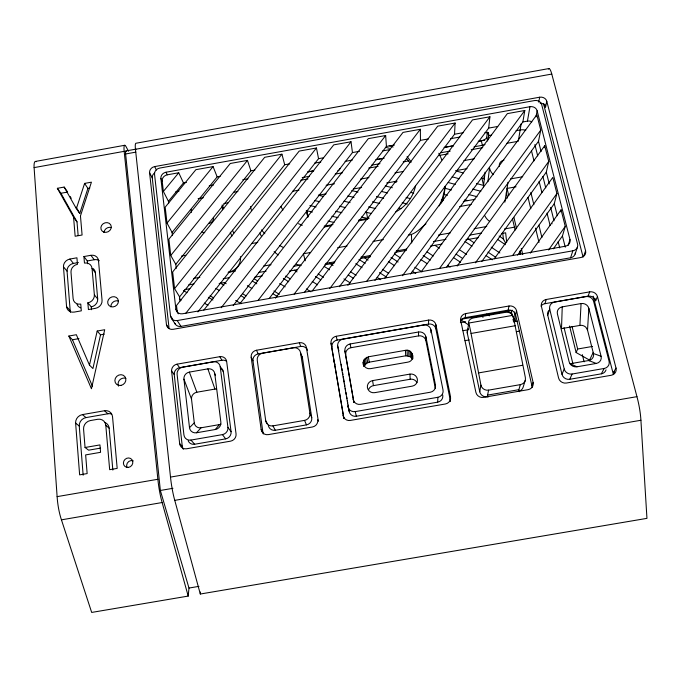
<?xml version="1.0" encoding="UTF-8"?>
<svg xmlns="http://www.w3.org/2000/svg" width="681" height="681" viewBox="0 0 681 681"><rect width="100%" height="100%" fill="white"/><g stroke="black" fill="none" stroke-linecap="round" stroke-linejoin="round"><path stroke-width="1.02" d="M425.906 336.831L435.448 384.995L435.346 388.383L425.906 340.67L425.906 336.831A6.35 6.027 1.1 0 0 418.509 332.005L350.119 343.973A6.316 6.027 -11.4 0 0 344.926 350.987L353.907 402.514L344.926 350.987M450.337 401.603A6.401 6.172 11.7 0 0 450.235 399.985L435.84 328.778A6.231 5.891 2.2 0 0 428.562 324.062L428.596 320.096L336.21 336.278A6.257 5.95 -13.7 0 0 331.034 343.215L343.871 418.406L331.034 343.215M430.92 332.745L430.971 329.825A6.342 6.001 1.5 0 0 423.573 325.033L342.918 339.155A6.299 6.001 -12.6 0 0 337.716 346.144L349.089 411.239A6.325 6.155 -13.1 0 0 356.35 416.244L437.687 402.156A6.376 6.146 9.4 0 0 442.744 395.006M435.84 328.778L435.951 324.846A6.299 5.95 2 0 0 428.596 320.096M562.242 306.859L561.51 328.625L579.914 325.416A6.367 5.848 18.1 0 1 585.966 327.382L587.524 330.132L593.449 353.533A6.435 5.933 20.6 0 1 588.733 360.513L570.099 363.748L577.02 366.787L596.241 363.45A6.648 6.112 21.2 0 0 601.085 356.248L588.844 308.348A6.504 5.95 16.3 0 0 581.063 303.564L562.242 306.859A6.487 5.959 15.3 0 0 557.407 313.839L569.129 361.79A6.623 6.129 20.5 0 0 577.02 366.787M437.687 402.156L437.883 397.287A6.478 6.24 8.8 0 0 443.025 390.026L430.971 329.825M339.393 286.718L454.533 134.234L455.112 123.031L437.73 126.155L312.273 290.915M579.914 325.416L581.063 303.564M587.524 330.132L588.844 308.348M548.367 69.062A11.671 2.366 81.9 0 1 551.78 74.059L636.948 396.657A29.7 6.657 78 0 1 640.915 420.262L646.95 518.36L200.308 594.028L200.469 592.027M450.235 399.985L450.499 396.725L435.951 324.846M36.204 161.695A11.526 2.928 77.6 0 0 34.101 167.611L57.119 496.636A29.292 8.223 82.5 0 0 61.443 519.841L91.68 612.432L188.211 596.079L188.977 588.052L160.35 490.473L125.619 153.983A5.771 1.013 78.4 0 1 126.538 151.599M460.569 321.458A6.257 5.882 6.9 0 1 465.259 317.644L465.676 313.6L509.013 306.007A6.367 5.916 10.9 0 1 516.556 310.74L533.095 382.424L531.946 385.838A6.487 6.112 20 0 1 532.091 387.446M487.613 140.993L486.753 137.307L487.324 132.046M374.925 280.402L488.677 128.096L489.928 116.766L472.512 119.899L347.906 285.348M488.064 139.818L488.669 134.361L488.234 132.506M483.348 187.488L485.068 172.182M487.885 181.767L489.537 168.062A15.978 14.216 3 0 0 493.265 174.676M512.555 315.388L468.681 323.066A14.846 1.43 79.7 0 1 471.048 333.46L480.922 385.114A6.495 6.18 15.7 0 0 488.583 390.136L487.247 396.725A6.359 6.061 16.5 0 1 479.756 391.796L467.277 333.069L468.681 323.066A6.393 4.231 -4.5 0 1 473.712 317.882L504.91 312.417A6.427 4.222 -3.1 0 1 512.555 315.388A14.863 2.017 79.5 0 1 515.134 325.756L525.332 377.419A6.538 6.155 18.3 0 1 520.369 384.629L518.854 389.685L519.305 391.703M504.851 202.172L508.009 182.321M518.462 140.243L521.195 123.729M410.524 274.068L522.872 121.95L524.804 110.484L507.354 113.625L384.893 278.078M479.756 391.796L480.922 385.114M522.872 121.95L527.434 121.133L529.971 106.704A6.001 5.227 3.1 0 1 537.13 110.773L569.98 239.533L568.141 245.407M535.964 116.919L537.13 110.773M538.722 102.133L539.658 97.213A5.959 5.167 3.4 0 1 546.766 101.222L585.583 250.778L583.932 255.435M446.762 266.918L538.501 141.299L540.757 130.131L536.832 114.714L421.292 271.651M540.067 103.018A5.899 5.125 3.5 0 1 545.583 107.096L546.766 101.222M465.259 317.644L508.145 310.127L509.013 306.007M544.298 147.7L544.723 145.717L548.741 161.474L546.298 172.157L481.85 261.419M89.466 365.093L97.187 331.043L104.704 329.715L91.45 388.766L68.849 336.039L76.357 334.72L89.466 365.093L92.922 368.549L100.524 334.814L97.187 331.043M531.946 385.838L515.602 314.826L516.556 310.74M363.169 362.224L364.301 359.296L368.361 356.801L405.416 350.332C413.197 348.485 415.716 361.168 407.672 362.173L370.464 368.659C366.693 369.417 362.726 366.14 363.169 362.224L363.816 365.748M517.577 255.12L554.274 203.704L556.905 193.54L552.802 177.418L494.304 258.763M560.514 211.834L561.059 209.85L565.264 226.356L562.429 235.966L553.372 248.812M541.029 306.127A6.342 5.84 13.8 0 1 544.97 303.683L546.23 299.487L589.737 291.86A6.452 5.874 16 0 1 597.467 296.575L616.024 368.055L613.981 371.63A6.589 6.061 23.4 0 1 614.168 373.239M525.179 380.611L523.068 387.404A6.393 6.035 19 0 1 518.36 391.337M547.745 315.226L549.703 309.055A6.461 5.942 14.4 0 1 554.538 302.092L585.847 296.61A6.495 5.925 16.1 0 1 593.628 301.368L609.061 361.228A6.674 6.129 22.1 0 1 604.209 368.464L601.332 373.826L569.759 379.291A6.521 6.061 21.4 0 1 561.995 374.337L547.745 315.226A6.359 5.857 14.7 0 1 548.571 310.817M84.614 183.402L87.909 188.407L79.754 213.442L76.349 208.641L84.614 183.402L91.424 182.167L80.46 215.911L82.086 235.013L75.148 236.256L73.574 217.145L57.366 188.305L64.176 187.079L67.087 191.225M174.77 323.22A6.103 5.61 -30.6 0 0 181.001 326.395L570.576 257.784L572.857 250.812L574.398 250.336A6.342 5.72 11.2 0 0 577.565 244.079L541.676 104.602A5.993 5.21 3.2 0 0 534.525 100.558L159.686 168.079A5.882 5.167 -23.3 0 0 154.536 174.293L170.505 315.899L172.174 318.419M575.122 254.064L577.471 247.041M544.97 303.683L588.018 296.141L589.737 291.86M561.995 374.337L564.226 369.008L549.703 309.055M588.018 296.141A6.384 5.814 16.2 0 1 595.662 300.815L597.467 296.575M588.92 359.747L576.126 352.545L577.658 349.012L572.04 326.395M569.759 379.291L572.117 374.022L604.209 368.464M589.193 360.836L593.279 352.341M412.439 359.091L410.362 356.75L405.731 355.797L369.247 362.164L366.352 363.475L364.497 365.995L363.535 360.692M548.597 249.953L565.264 226.356M530.303 253.136L561.059 209.85M512.597 255.52L556.905 193.54M475.415 262.832L548.741 161.474M457.147 266.058L544.723 145.717M439.526 268.433L540.757 130.131M402.454 275.72L524.804 110.484M366.71 281.296L489.928 116.766M329.757 288.557L455.112 123.031M304.569 292.183L420.458 140.354L420.356 129.279L402.999 132.403L275.405 298.159M294.149 294.124L420.356 129.279M269.165 298.491L386.433 146.466L385.659 135.528L368.336 138.643L239.908 303.7M257.963 300.517L385.659 135.528M233.166 305.616L352.46 152.57L359.457 151.318M221.197 307.735L351.03 141.759L352.46 152.57M203.823 310.076L333.733 144.866L351.03 141.759M197.882 311.889L318.555 158.664L323.535 157.771M185.802 313.26L316.452 147.981L318.555 158.664M180.065 301.019L179.588 296.873L284.701 164.742L289.672 163.849M179.588 296.873L174.574 288.616L281.934 154.187L284.701 164.742M176.26 268.348L175.792 264.305L250.897 170.82L254.873 170.105M175.792 264.305L170.752 255.486L247.467 160.393L250.897 170.82M172.446 235.609L172.072 232.442L217.162 176.881L220.133 176.345M172.072 232.442L167.024 223.096L213.068 166.581L217.162 176.881M215.443 375.657L214.787 373.733A6.342 5.942 -33.7 0 0 207.875 368.864L189.395 372.09A6.35 5.925 -35.4 0 0 183.93 379.13L189.505 427.685A6.478 6.095 -41.3 0 0 196.494 432.775L215.349 429.507L219.359 424.612A6.265 5.925 -38.8 0 0 220.916 424.135M168.684 203.347L168.437 201.287L183.47 182.934L186.441 182.397M168.437 201.287L163.372 191.421L178.728 172.761L183.47 182.934M196.494 432.775L201.065 427.787L219.359 424.612M189.505 427.685L194.281 422.858L191.514 399.151L183.93 379.13M425.965 223.794C420.654 228.126 415.495 234.264 408.336 235.149M570.576 257.784L572.1 257.316A6.24 5.644 11.5 0 0 575.377 252.617M35.369 161.448L124.725 145.283M548.912 68.568L135.919 143.257A11.551 1.907 78.5 0 0 135.459 149.292L170.505 477.092A29.351 5.346 81.6 0 0 174.762 500.365L200.308 594.028M125.891 150.952L136.064 149.113M34.101 167.611L124.172 151.335A11.543 2.017 78.4 0 1 126.028 146.611L128.513 151.225M135.459 149.292L551.78 74.059M125.619 153.983L135.834 152.135M149.582 172.744L152.255 177.869L169.092 328.497L166.453 324.65L149.582 172.744A5.84 5.125 -23.5 0 1 154.698 166.581L539.658 97.213M178.294 313.839A6.146 5.644 -29.5 0 1 177.162 311.14L175.885 309.123L160.878 178.448A5.891 5.193 -23.1 0 1 166.019 172.225L529.971 106.704M57.366 188.305L60.924 193.268L67.666 192.051M87.909 188.407L89.832 188.058M163.372 191.421L162.172 181.018A5.857 5.167 -23.1 0 1 167.296 174.821L178.728 172.761M213.068 166.581L195.89 169.671L165.185 207.169L167.024 223.096M247.467 160.393L230.263 163.483L168.879 239.193L170.752 255.486M281.934 154.187L264.696 157.294L172.651 271.957L174.574 288.616M316.452 147.981L299.18 151.088L176.515 305.48L177.162 311.14M386.433 146.466L394.435 145.027M420.458 140.354L428.468 138.915M454.533 134.234L463.574 132.608M488.677 128.096L497.726 126.47M314.682 163.099L320.819 162.001M382.722 150.884L389.907 149.59M450.584 138.694L459.879 137.026M175.8 191.77L178.933 191.208M209.271 185.76L213.459 185.011M242.751 179.75L247.986 178.814M345.08 161.38L352.247 160.095M491.588 135.085L488.532 135.638L487.877 132.846M516.079 130.692L520.165 129.96A10.845 9.543 3.4 0 1 525.749 130.258M307.599 171.884L313.762 170.778M375.98 159.618L384.22 158.137M444.072 147.402L453.376 145.725M478.198 141.273L481.305 140.72A5.337 2.383 -14.3 0 0 486.753 137.307M308.391 171.816L313.609 170.88M376.235 159.643L383.539 158.341M445.127 147.292L453.478 145.794M479.577 141.112L484.795 140.175M302.202 177.605L309.404 176.319M371.707 165.151L379.964 163.67M440.93 152.74L450.252 151.071M474.078 146.798L482.369 145.308A5.346 2.366 -14.3 0 0 485 144.517M198.128 198.648L203.364 197.711M233.702 192.272L237.89 191.523M300.661 180.269L307.991 178.958M335.188 174.089L342.517 172.77M368.676 168.088L378.091 166.394M403.203 161.899L408.43 160.963M438.777 155.523L448.192 153.838M471.209 149.709L482.718 147.649M506.783 143.333L518.292 141.273M223.862 203.551L228.033 202.802M292.736 191.225L298.993 190.101M326.131 185.249L334.482 183.751M360.564 179.086L368.915 177.588M395.006 172.923L403.356 171.425M463.88 160.588L474.317 158.724M318.844 195.149L326.148 193.838M353.286 188.986L361.637 187.496M386.689 183.019L397.125 181.155M455.58 170.701L467.064 168.65M510.529 178.916L522.744 176.737M69.939 259.044L76.927 257.793L77.464 264.322A7.27 6.435 -32.5 0 0 70.994 272.119L73.114 298.644A7.346 6.546 -34.1 0 0 80.75 304.101L81.311 310.834L74.195 312.094A7.372 6.563 -34.9 0 1 66.559 306.612L63.469 266.816A7.253 6.401 -32.5 0 1 69.939 259.044L73.463 263.428L78.409 262.543M83.916 256.55L90.905 255.307A7.244 6.418 -31.4 0 1 98.481 260.576L102.065 300.321A7.363 6.589 -33.8 0 1 95.544 308.314L88.428 309.574L87.849 302.841A7.346 6.555 -33.8 0 0 94.37 294.882L92.046 268.374A7.27 6.444 -32.2 0 0 84.47 263.07L83.916 256.55L87.304 260.959L87.543 263.734M87.304 260.959L94.225 259.725A7.176 6.367 -31.5 0 1 99.29 260.746M516.045 186.815L507.039 188.416L508.758 195.651M324.216 226.16L333 224.602M358.734 220.023L369.196 218.158M463.327 201.406L474.98 199.329M324.352 226.943L331.596 225.658M358.487 220.865L367.791 219.214M181.58 256.013L185.76 255.273M251.468 243.585L257.75 242.462M459.666 206.547L471.175 204.504M310.638 252.481L303.368 253.775L305.267 260.763M337.665 247.688L347.021 246.028M373.001 241.423L383.394 239.576M193.557 278.461L199.839 277.346M235.422 271.038L228.092 272.34A14.386 13.135 -22.8 0 0 240.427 256.677M263.692 266.033L271.029 264.73M438.564 235.03L450.09 232.987M474.172 228.722L486.736 226.492M188.731 284.879L193.957 283.951M223.232 278.767L229.506 277.652M258.78 272.468L266.101 271.174M293.29 266.356L300.602 265.062M433.388 241.542L445.936 239.32M469.984 235.064L481.484 233.021M504.485 228.952L514.938 227.096M325.612 263.445L334.958 261.793M360.939 257.188L370.294 255.537M396.274 250.94L406.668 249.093M184.628 289.621L189.863 288.701M219.137 283.517L225.411 282.402M254.694 277.218L262.296 275.873M289.306 271.098L297.563 269.633M324.752 264.815L334.158 263.155M360.3 258.525L370.541 256.711M394.81 252.421L406.31 250.378M430.358 246.122L441.858 244.087M465.915 239.831L478.462 237.609M501.463 233.54L505.642 232.8L506.698 242.3M170.505 315.899A6.197 5.686 -30.4 0 0 177.196 320.564L572.857 250.812M68.849 336.039L72.467 339.759L78.97 338.61M100.524 334.814L104.244 334.158M177.051 364.165L219.784 356.682A6.274 5.882 -31.4 0 1 226.654 361.483L236.052 433.882A6.452 6.138 -40.7 0 1 230.57 441.16L186.628 448.762A6.478 6.095 -43.9 0 1 179.665 443.646L171.612 371.119A6.291 5.84 -35.3 0 1 177.051 364.165L179.622 367.655L221.912 360.249A6.206 5.823 -31.6 0 1 226.407 361.211M263.343 433.967A6.359 6.12 -36.6 0 1 262.909 432.418L261.163 429.532L251.17 357.193A6.257 5.908 -26.9 0 1 256.473 350.247L299.368 342.739A6.248 5.933 -20.3 0 1 306.424 347.523L307.352 350.281M262.909 432.418L252.974 360.777A6.197 5.857 -27.1 0 1 258.227 353.89L300.679 346.459A6.189 5.882 -20.4 0 1 306.39 348.442M332.013 346.944A6.189 5.891 -13.7 0 1 337.129 340.074L428.562 324.062M461.429 319.236L512.606 310.281M460.382 322.658L465.625 321.738M345.769 354.673A6.248 5.967 -11.4 0 1 350.911 347.719L418.577 335.886A6.282 5.967 1.3 0 1 425.906 340.67M463.054 330.677L468.29 329.766M513.346 321.892L517.509 321.16M471.048 333.46L515.134 325.756M465.029 340.653L469.218 339.921M516.368 331.698L519.518 331.145M191.514 399.151A6.214 5.831 -37.3 0 1 196.852 392.23L214.932 389.081A6.206 5.848 -35.7 0 1 216.515 389.004M85.048 447.502L99.937 444.914L100.567 452.32L85.644 454.908L87.142 473.584L79.634 474.878L75.617 423.131A7.738 7.031 -44.1 0 1 82.41 414.601L104.508 410.745A7.721 7.057 -43.2 0 1 112.535 416.704L117.183 468.392L109.667 469.686L105.785 425.267A7.746 7.074 -44.2 0 0 97.758 419.275L90.377 420.56A7.755 7.065 -44.5 0 0 83.576 429.132L85.048 447.502L88.641 450.175L100.43 448.132M83.15 475.202L79.268 426.051A7.661 6.963 -44.3 0 1 85.993 417.598L107.862 413.784A7.636 6.989 -43.5 0 1 111.599 414.108M372.584 380.611L409.945 374.107A6.35 6.112 2.2 0 1 417.334 379.036A6.35 6.112 2.2 0 1 412.235 386.144L374.729 392.656A6.325 6.12 -6.9 0 1 367.425 387.71A6.325 6.12 -6.9 0 1 372.584 380.611L373.418 385.642A6.231 6.027 -6.6 0 0 368.634 389.523M577.658 349.012L592.555 346.425M373.418 385.642L410.183 379.249A6.248 6.027 2.6 0 1 416.959 382.603M478.334 372.958L522.557 365.271M190.927 440.071L222.423 434.614A6.478 6.146 -40.1 0 0 227.931 427.327L220.21 366.701A6.325 5.925 -32.5 0 0 213.298 361.849L182.559 367.229A6.342 5.891 -35.3 0 0 177.086 374.244L183.93 434.955A6.495 6.103 -42.5 0 0 190.927 440.071L194.664 444.242L225.658 438.87A6.367 6.052 -40.6 0 0 231.08 431.694L223.411 371.928A6.223 5.84 -32.8 0 0 221.104 368.098M265.726 420.773A6.444 6.197 -33.9 0 0 272.911 425.872L304.535 420.39A6.435 6.223 -27.7 0 0 309.906 413.112L300.534 352.647A6.299 5.984 -21.7 0 0 293.434 347.812L262.577 353.218A6.308 5.959 -26.5 0 0 257.239 360.223L265.726 420.773L267.25 423.454M347.855 406.531A6.427 6.248 -13.1 0 0 355.235 411.605L437.883 397.287M488.583 390.136L520.369 384.629M268.271 425.242A6.342 6.103 -34.5 0 0 275.345 430.264L306.467 424.884A6.333 6.129 -28.2 0 0 311.745 417.708L302.483 358.104L300.534 352.647M518.854 389.685L487.57 395.099L488.005 397.125M57.119 496.636L157.873 479.271L124.172 151.335M170.505 477.092L636.948 396.657M160.35 490.473L172.948 488.303M61.443 519.841L162.138 502.535L188.211 596.079M174.762 500.365L640.915 420.262M188.977 588.052L198.963 586.358M327.987 221.129L334.056 222.423M306.271 210.667L312.417 212.012M331.868 216.269L338.014 217.614M309.906 205.534L316.086 206.922M335.682 211.297L341.862 212.676M361.449 217.052L367.638 218.431L366.506 212.344M314.579 200.546L319.764 201.721M339.444 206.215L345.659 207.628M365.339 212.114L371.562 213.528M318.342 195.234L323.466 196.426M343.956 201.193L350.102 202.623M368.549 206.913L375.716 208.582M347.889 195.941L354.043 197.396M372.524 201.789L379.709 203.491M399.211 208.122L401.271 208.607M351.779 190.561L357.951 192.051M376.474 196.545L383.667 198.29M402.19 202.776L407.332 204.019M381.411 191.429L387.6 192.961M406.148 197.55L410.277 198.571M385.208 185.922L392.341 187.718M410.677 192.348L413.733 193.123M441.237 200.069L443.28 200.589M394.308 181.657L396.351 182.185M443.305 194.289L447.391 195.345M464.74 199.814L467.804 200.606M444.31 188.092L451.469 189.973M468.86 194.553L477.04 196.707M448.217 182.508L455.342 184.432M472.665 189.088L480.82 191.276M452.184 176.822L459.266 178.771M476.487 183.495L483.578 185.445L481.918 178.218M456.287 171.033L463.293 173M481.314 178.056L484.319 178.899L483.859 176.924M593.449 353.533L601.085 356.248M588.733 360.513L596.241 363.45M179.426 298.976L181.24 300.057M183.393 290.549L187.037 292.736M204.334 303.139L207.969 305.326M210.037 295.758L213.664 297.946M208.343 297.256L212.898 300.006M215.809 288.361L219.418 290.557M235.686 300.44L241.1 303.735M224.347 282.589L226.16 283.705M242.496 293.673L246.122 295.894M220.261 283.058L223.879 285.262M241.057 295.741L244.675 297.946M247.356 285.671L251.876 288.446M254.107 278.759L257.707 280.981M273.915 290.983L279.312 294.32M252.302 281.032L256.822 283.815M273.107 293.851L277.635 296.644M279.746 283.517L285.135 286.854M283.339 278.41L288.727 281.764M285.697 276.06L290.208 278.87M306.416 288.991L310.919 291.8M294.303 270.204L297.001 271.898M312.256 281.466L317.635 284.845M315.422 276.469L320.819 279.857M318.163 273.924L323.526 277.312M324.156 266.382L329.536 269.795M343.896 278.904L350.187 282.887M329.51 263.104L333.077 265.377M348.238 275.013L353.584 278.418M350.706 271.881L356.069 275.294M355.788 263.692L362.028 267.693M377.163 277.397L380.73 279.678M358.955 259.41L365.203 263.419M379.47 272.604L386.612 277.193M364.505 257.784L368.089 260.082M382.399 269.31L388.655 273.345M461.097 320.027L469.141 325.22M388.374 261.64L394.614 265.684M391.005 257.392L398.087 261.998M412.252 271.2L415.785 273.507M480.411 315.499L483.067 317.227M394.435 253.953L400.641 257.997M414.84 267.25L421.939 271.872M486.702 314.077L489.367 315.814M420.884 259.572L427.072 263.624M512.793 319.781L515.44 321.526L514.393 312.017M423.173 255.494L430.256 260.151M507.302 310.757L511.729 313.669L515.44 321.526M427.064 251.902L433.278 255.996M447.485 265.36L450.15 267.114M434.955 245.313L439.373 248.242M453.512 257.605L460.577 262.287M456.134 254.158L462.305 258.252M459.598 249.825L466.613 254.498M464.961 241.491L472.018 246.216M486.123 255.664L492.295 259.801M467.983 238.682L474.061 242.768M487.971 252.106L495.794 257.358M491.197 247.143L499.854 252.974M497.556 239.414L505.353 244.7M499.113 236.035L503.387 238.937L505.702 243.27M75.617 423.131L79.268 426.051M82.41 414.601L85.993 417.598M105.785 425.267L109.139 428.17L112.842 470.06M104.508 410.745L107.862 413.784M179.665 443.646L182.278 446.387A6.41 6.035 -44.2 0 0 183.453 449.307M66.559 306.612L70.169 310.587A7.295 6.512 -35.1 0 0 70.543 312.273M87.849 302.841L91.254 306.859L91.501 309.719M63.469 266.816L67.061 271.132L70.169 310.587M94.37 294.882L97.698 298.968A7.27 6.495 -33.9 0 1 91.254 306.859M92.046 268.374L95.366 272.689L97.698 298.968M171.612 371.119L174.242 374.55L182.278 446.387M222.423 434.614L225.658 438.87M90.905 255.307L94.225 259.725M73.574 217.145L77.004 221.878L78.153 235.566M227.931 427.327L231.08 431.694M171.638 318.614L175.519 324.479M177.196 320.564L181.001 326.395M220.21 366.701L223.411 371.928M219.784 356.682L221.912 360.249M70.186 196.511L71.19 198.29M76.229 207.203L79.754 213.442M64.176 187.079L76.349 208.641M60.924 193.268L77.004 221.878M272.911 425.872L275.345 430.264M160.878 178.448L162.172 181.018M154.698 166.581L156.443 170.037M251.17 357.193L252.974 360.777M166.019 172.225L167.296 174.821M256.473 350.247L258.227 353.89M304.535 420.39L306.467 424.884M72.467 339.759L92.42 386.195M230.263 232.238L231.889 236.154M222.168 204.896L223.768 208.795M232.536 230.229L233.736 233.149M309.906 413.112L311.745 417.708M306.424 347.523L318.35 421.224M189.395 372.09L196.852 392.23M299.368 342.739L300.679 346.459M207.875 368.864L214.932 389.081M333.971 360.93L334.924 364.497M544.8 104.091L545.583 107.096M595.134 298.763L595.662 300.815M613.981 371.63L614.5 373.656M543.472 103.606L583.081 257.052M593.185 296.184L613.385 374.456M538.501 141.299L541.089 151.531M546.298 172.157L549.278 183.921M554.274 203.704L557.313 215.732M562.429 235.966L565.273 247.194M534.874 144.593L537.718 155.932M542.893 176.515L545.745 187.862M550.648 207.407L554.019 220.823M558.173 241.746L559.722 247.927M531.435 150.637L533.989 160.878M539.097 181.359L541.906 192.621M547.013 213.093L550.078 225.385M582.315 354.631L584.111 361.841M569.571 326.037L576.126 352.545M337.716 346.144L338.857 350.775M530.848 192.408L533.861 204.709M538.901 225.207L541.914 237.507M564.047 327.655L572.866 363.569M528.03 197.464L530.78 208.701M535.513 228.101L539.003 242.402M336.21 336.278L337.129 340.074M355.235 411.605L356.35 416.244M306.407 211.221L307.897 217.35M513.917 217.367L516.615 228.748M521.28 248.395L522.753 254.6M506.332 192.868L507.558 198.035M512.452 218.729L515.151 230.101M520.046 250.795L520.786 253.894M481.305 140.72L482.369 145.308M350.119 343.973L350.911 347.719M363.228 363.79L363.714 366.429M364.301 359.296L365.254 364.616M365.416 358.129L366.352 363.475M366.795 357.278L367.714 362.632M341.19 364.241L341.547 366.327M341.896 368.412L342.245 370.507M342.594 372.592L342.943 374.678M343.301 376.772L344.177 381.99M344.526 384.084L344.875 386.17M345.224 388.264L345.582 390.349M345.931 392.435L346.28 394.529M346.629 396.614L346.987 398.708M347.336 400.794L347.685 402.88M348.034 404.974L349.089 411.239M368.361 356.801L369.247 362.164M307.174 210.42L307.506 212.481M307.846 214.532L308.187 216.592M306.731 210.557L307.591 215.749M222.04 205.875L222.568 209.774M214.787 373.733L220.865 422.246A6.461 6.112 -39.8 0 1 215.349 429.507M191.114 209.407L191.48 212.336M502.774 233.413L503.48 239.746M511.371 310.502L511.729 313.669M519.705 252.038L519.926 254.149M405.416 350.332L405.731 355.797M407.059 350.255L407.34 355.72M409.945 374.107L410.183 379.249M408.66 350.579L408.923 356.044M410.124 351.294L410.362 356.75M411.341 352.349L411.562 357.789M412.235 353.66L412.405 358.189M412.737 355.159L412.873 358.759M411.46 234.596L411.707 242.955M418.509 332.005L418.577 335.886M485.017 132.599A5.422 2.435 -14.4 0 1 488.669 134.361M533.095 382.424A6.555 6.172 19.6 0 1 528.133 389.66L483.536 397.372A6.504 6.206 16.1 0 1 475.883 392.333L460.722 320.513A6.325 5.933 6.7 0 1 465.676 313.6M508.145 310.127A6.299 5.865 11.1 0 1 515.602 314.826M546.23 299.487A6.41 5.899 13.6 0 0 541.412 306.382L558.573 378.006A6.606 6.146 21.6 0 0 566.43 383.028L611.206 375.282A6.665 6.12 23.1 0 0 616.024 368.055M174.242 374.55A6.231 5.788 -35.6 0 1 179.622 367.655M450.499 396.725A6.469 6.231 11.2 0 1 445.391 403.986L350.332 420.432A6.401 6.24 -15.4 0 1 342.994 415.35M261.163 429.532A6.427 6.18 -36.2 0 0 268.314 434.623L312.443 426.987A6.41 6.223 -27.3 0 0 317.78 419.717M104.065 232.221A5.312 4.69 -28.9 0 1 111.403 227.565M110.909 306.765A5.465 4.92 -33.1 0 1 118.417 301.036M118.605 386.127A5.635 5.159 -39.3 0 1 119.66 380.007A5.635 5.159 -39.3 0 1 125.815 378.389M127.066 467.575A4.861 4.503 -47.9 0 1 133.221 460.824M80.639 307.829A7.278 6.487 -34.3 0 1 77.038 304.373M67.061 271.132A7.185 6.35 -32.6 0 1 73.463 263.428M92.931 268.459A7.193 6.384 -32.3 0 1 95.366 272.689M104.925 422.56A7.67 7.006 -44.5 0 1 109.139 428.17M162.138 502.535A29.343 5.669 81.7 0 1 157.873 479.271M166.453 324.65A6.18 5.678 -31.3 0 0 173.11 329.315L580.902 257.512A6.333 5.712 12.1 0 0 585.583 250.778M152.255 177.869A5.78 5.09 -23.6 0 1 154.578 172.948M201.065 427.787A6.274 5.908 -40.3 0 1 194.281 422.858M467.277 333.069A6.214 5.848 8.4 0 1 468.196 328.693M606.03 369.86A6.563 6.044 22.5 0 1 601.332 373.826M194.664 444.242A6.393 6.018 -43 0 1 188.16 440.743M301.215 355.329A6.197 5.899 -21.8 0 1 302.483 358.104M572.117 374.022A6.631 6.155 20.9 0 1 564.226 369.008M569.98 239.533A6.325 5.703 10.4 0 1 565.264 246.25L182.576 313.762A6.18 5.669 -29.4 0 1 175.885 309.123M527.434 121.133A5.857 5.125 3.4 0 1 531.844 121.873M353.141 399.287A6.418 6.223 -11.1 0 0 360.513 404.335L430.307 392.23A6.461 6.214 6.7 0 0 435.448 384.995M489.588 221.359A14.607 13.203 4.1 0 1 484.932 215.894M499.42 166.292A5.857 5.21 3 0 1 503.931 160.163M204.734 232.672A15.714 14.131 -22.2 0 1 201.823 232.017M213.604 217.367A5.763 5.184 -22.2 0 1 208.633 223.555M339.887 168.437A5.252 2.383 -10.3 0 1 337.64 170.931M551.55 223.555A4.895 0.911 80.3 0 1 552.07 223.819M301.079 265.633A67.632 61.409 -12.2 0 1 296.388 264.262M278.223 254.966A67.632 61.409 -12.2 0 1 274.094 251.681M261.64 236.622A67.632 61.409 -12.2 0 1 259.742 233.021M283.347 247.458A69.615 62.873 -12.3 0 1 279.874 245.611M264.815 233.728A69.615 62.873 -12.3 0 1 261.53 229.88M251.502 210.591A69.615 62.873 -12.3 0 1 250.472 206.598M385.369 147.317A40.528 36.57 -7.2 0 1 389.379 148.322M406.463 158.63A40.528 36.57 -7.2 0 1 409.604 162.376M302.321 225.249A40.605 36.663 -12.3 0 1 298.491 223.674M282.896 210.029A40.605 36.663 -12.3 0 1 281.032 206.624M415.572 185.411A40.724 36.714 -7.2 0 1 395.721 211.936M389.2 145.649A40.724 36.714 -7.2 0 1 393.09 147.028M407.042 156.715A40.724 36.714 -7.2 0 1 411.154 162.189M445.008 186.339A69.82 62.958 -7.2 0 1 439.228 205.858M438.811 153.251A69.82 62.958 -7.2 0 1 441.773 159.873M445.11 186.798A69.479 62.703 -7.1 0 1 441.433 203.091M128.564 467.379A4.92 4.546 -47.6 0 0 131.961 459.649A4.92 4.546 -47.6 0 0 123.831 461.063A4.92 4.546 -47.6 0 0 128.564 467.379M120.886 385.42A5.695 5.21 -39.1 0 0 124.87 376.602A5.695 5.21 -39.1 0 0 115.378 378.278A5.695 5.21 -39.1 0 0 120.886 385.42M110.79 306.654A5.516 4.963 -33 0 0 118.383 300.849A5.516 4.963 -33 0 0 109.956 297.912A5.516 4.963 -33 0 0 110.79 306.654M103.87 232.102A5.363 4.733 -28.8 0 0 111.275 226.543A5.363 4.733 -28.8 0 0 103.078 223.802A5.363 4.733 -28.8 0 0 103.87 232.102"/></g></svg>
